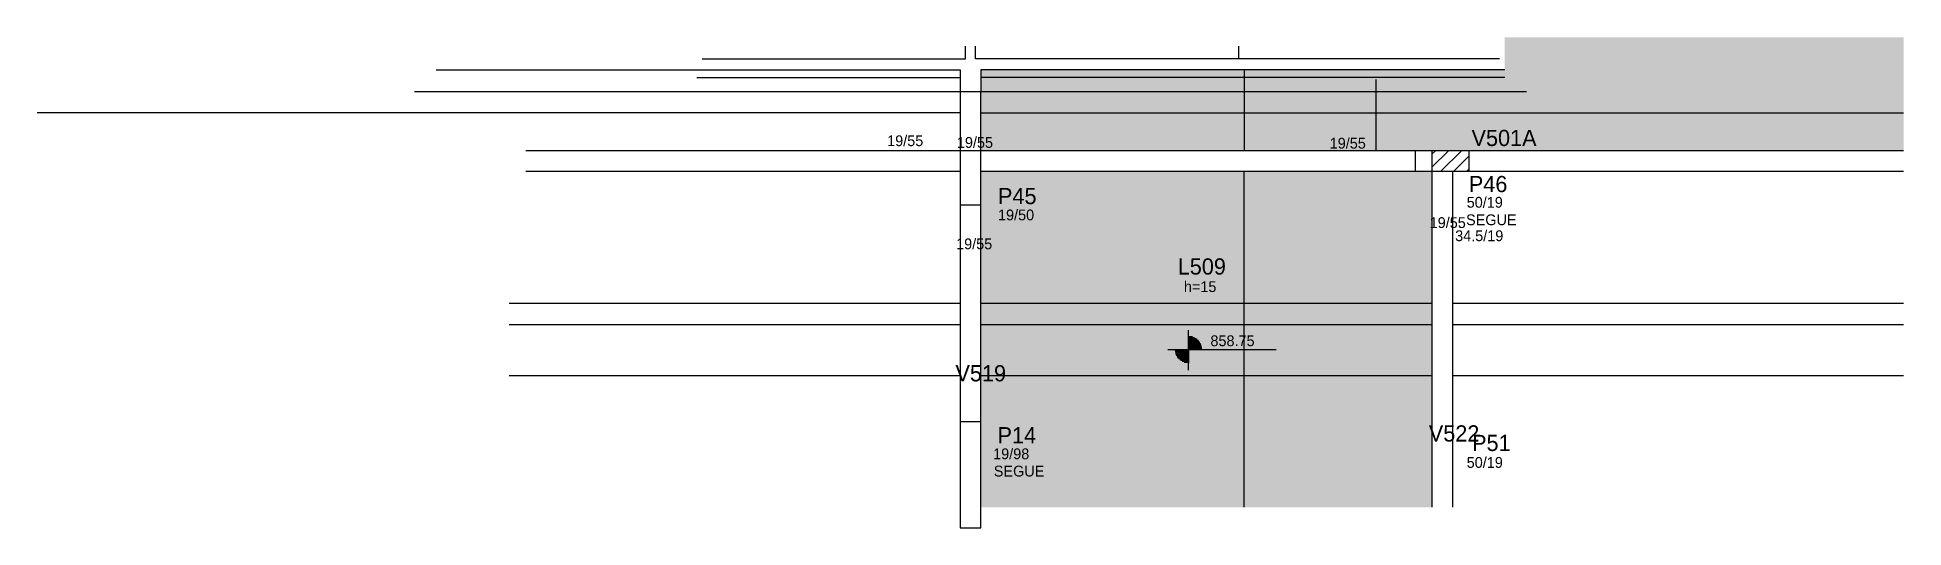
# Model space of a CAD drawing. Header units: metres. Extents: x 4489 to 6218, y 3168 to 3622.
import ezdxf

# ---------------------------------------------------------------- set-up
doc = ezdxf.new("R2010")
doc.units = ezdxf.units.M
for name, color, linetype in [('3', 7, 'Continuous'), ('4', 7, 'Continuous'), ('7', 7, 'Continuous'), ('Hachura', 7, 'Continuous'), ('Painéis', 7, 'Continuous'), ('REAPROVEITAMENTO', 7, 'Continuous'), ('SARR_2.2x7', 7, 'Continuous')]:
    doc.layers.add(name, color=color, linetype=linetype)

msp = doc.modelspace()

# ---------------------------------------------------------------- hatches: boundary and pattern name
at = {"layer": 'Hachura'}
h = msp.add_hatch(color=7, dxfattribs=at)
h.dxf.hatch_style = 1
h.paths.add_polyline_path([(5362.7, 3355.9), (5780.7, 3355.9), (5780.7, 3355.9), (5780.7, 3375.9), (5780.7, 3375.9), (5362.7, 3375.9), (5362.7, 3375.9), (5362.7, 3355.9)])
at = {"layer": 'REAPROVEITAMENTO'}
h = msp.add_hatch(color=7, dxfattribs=at)
h.dxf.hatch_style = 1
h.paths.add_polyline_path([(6217.7, 3621.9), (5848.2, 3621.9), (5848.2, 3621.9), (5848.2, 3591.9), (5848.2, 3591.9), (5362.7, 3591.9), (5362.7, 3591.9), (5362.7, 3516.9), (5362.7, 3516.9), (6217.7, 3516.9), (6217.7, 3516.9), (6217.7, 3621.9)])
h = msp.add_hatch(color=7, dxfattribs=at)
h.dxf.hatch_style = 1
h.paths.add_polyline_path([(5780.7, 3186.9), (5362.7, 3186.9), (5362.7, 3186.9), (5362.7, 3497.9), (5362.7, 3497.9), (5780.7, 3497.9), (5780.7, 3497.9), (5780.7, 3186.9)])

# ---------------------------------------------------------------- linework, layer by layer
at = {"layer": '3', "color": 7, "lineweight": 25}
for p, q in [((4838.2, 3571.9), (5868.2, 3571.9)), ((5780.7, 3501.7), (5795.9, 3516.9)), ((5780.7, 3513.7), (5783.9, 3516.9)), ((5789, 3497.9), (5808, 3516.9)), ((5801, 3497.9), (5815.2, 3512.2)), ((5780.7, 3497.9), (5780.7, 3186.9)), ((5799.7, 3497.9), (5799.7, 3186.9)), ((5813, 3497.9), (5815.2, 3500.2)), ((5555.1, 3313.8), (5555.1, 3350.7)), ((5555.1, 3345.4), (5555.1, 3320.4)), ((5555.1, 3344.8), (5558.9, 3344.8)), ((5555.1, 3344), (5560.8, 3344)), ((5555.1, 3343.2), (5562.2, 3343.2)), ((5555.1, 3342.5), (5563.2, 3342.5)), ((5555.1, 3341.7), (5564, 3341.7)), ((5555.1, 3340.9), (5564.7, 3340.9)), ((5555.1, 3340.1), (5565.3, 3340.1)), ((5555.1, 3339.3), (5565.8, 3339.3)), ((5555.1, 3338.5), (5566.3, 3338.5)), ((5555.1, 3337.7), (5566.6, 3337.7)), ((5536, 3332.9), (5636.4, 3332.9)), ((5542.6, 3332.9), (5567.6, 3332.9)), ((5555.1, 3332.1), (5542.6, 3332.1)), ((5555.1, 3331.4), (5542.7, 3331.4)), ((5555.1, 3330.6), (5542.8, 3330.6)), ((5555.1, 3329.8), (5543, 3329.8)), ((5555.1, 3329), (5543.2, 3329)), ((5555.1, 3328.2), (5543.5, 3328.2)), ((5555.1, 3327.4), (5543.9, 3327.4)), ((5555.1, 3326.6), (5544.3, 3326.6)), ((5555.1, 3325.8), (5544.8, 3325.8)), ((5555.1, 3325), (5545.4, 3325)), ((5555.1, 3324.2), (5546.1, 3324.2)), ((5555.1, 3323.4), (5547, 3323.4)), ((5555.1, 3322.6), (5548, 3322.6)), ((5555.1, 3321.8), (5549.3, 3321.8)), ((5555.1, 3321), (5551.2, 3321)), ((5555.1, 3336.9), (5566.9, 3336.9)), ((5555.1, 3336.1), (5567.2, 3336.1)), ((5555.1, 3335.3), (5567.3, 3335.3)), ((5555.1, 3334.5), (5567.5, 3334.5)), ((5555.1, 3333.7), (5567.6, 3333.7))]:
    msp.add_line(p, q, dxfattribs=at)
for points in [[(5343.7, 3571.9), (5343.7, 3516.9)], [(5362.7, 3516.9), (5362.7, 3571.9)], [(5343.7, 3516.9), (4941.2, 3516.9)], [(5765.2, 3516.9), (5362.7, 3516.9)], [(6217.7, 3516.9), (5815.2, 3516.9)], [(4941.2, 3497.9), (5343.7, 3497.9)], [(5362.7, 3497.9), (5765.2, 3497.9)], [(5815.2, 3497.9), (6217.7, 3497.9)], [(5343.7, 3466.9), (5343.7, 3265.9)], [(5362.7, 3265.9), (5362.7, 3466.9)]]:
    msp.add_lwpolyline(points, dxfattribs=at)
at = {"layer": '7', "color": 7, "lineweight": 25}
for points in [[(5343.7, 3466.9), (5362.7, 3466.9), (5362.7, 3516.9), (5343.7, 3516.9), (5343.7, 3466.9)], [(5765.2, 3497.9), (5815.2, 3497.9), (5815.2, 3516.9), (5765.2, 3516.9), (5765.2, 3497.9)], [(5780.7, 3497.9), (5815.2, 3497.9), (5815.2, 3516.9), (5780.7, 3516.9), (5780.7, 3497.9)], [(5343.7, 3167.9), (5362.7, 3167.9), (5362.7, 3265.9), (5343.7, 3265.9), (5343.7, 3167.9)]]:
    msp.add_lwpolyline(points, dxfattribs=at)
at = {"layer": 'Painéis', "color": 7, "lineweight": 25}
for p, q in [((5348.7, 3601.9), (5348.7, 3613.9)), ((5357.7, 3601.9), (5357.7, 3613.9)), ((5601.7, 3601.9), (5601.7, 3613.9)), ((5601.7, 3601.9), (5601.7, 3613.9)), ((5104.7, 3601.9), (5348.7, 3601.9)), ((5601.7, 3601.9), (5357.7, 3601.9)), ((5843.2, 3601.9), (5601.7, 3601.9)), ((4858.2, 3591.9), (5343.7, 3591.9)), ((5343.7, 3591.9), (5343.7, 3571.9)), ((5848.2, 3591.9), (5362.7, 3591.9)), ((5362.7, 3591.9), (5362.7, 3571.9)), ((5606.7, 3591.9), (5606.7, 3516.9)), ((5728.7, 3582.9), (5728.7, 3516.9)), ((5343.7, 3551.9), (4488.7, 3551.9)), ((5362.7, 3551.9), (6217.7, 3551.9)), ((5606.7, 3186.9), (5606.7, 3497.9)), ((4925.7, 3375.9), (5343.7, 3375.9)), ((5362.7, 3375.9), (5780.7, 3375.9)), ((5799.7, 3375.9), (6217.7, 3375.9)), ((4925.7, 3355.9), (5343.7, 3355.9)), ((5362.7, 3355.9), (5780.7, 3355.9)), ((5799.7, 3355.9), (6217.7, 3355.9)), ((4925.7, 3308.9), (5343.7, 3308.9)), ((5362.7, 3308.9), (5780.7, 3308.9)), ((5799.7, 3308.9), (6217.7, 3308.9))]:
    msp.add_line(p, q, dxfattribs=at)
at = {"layer": 'SARR_2.2x7', "color": 7, "lineweight": 25}
for p, q in [((5099.7, 3584.9), (5343.7, 3584.9)), ((5606.7, 3584.9), (5362.7, 3584.9)), ((5848.2, 3584.9), (5606.7, 3584.9))]:
    msp.add_line(p, q, dxfattribs=at)

# ---------------------------------------------------------------- texts
at = {"layer": '3', "color": 7, "lineweight": 25}
for s, p in [('19/55', (5276, 3521.2)), ('19/55', (5340.6, 3519.6)), ('19/55', (5686, 3518.9)), ('19/50', (5378.7, 3452.5)), ('SEGUE', (5812.3, 3448)), ('50/19', (5812.9, 3464.2)), ('19/55', (5778.6, 3445.4)), ('34.5/19', (5802.2, 3433.2)), ('19/55', (5339.9, 3425.7)), ('h=15', (5550.9, 3386.1)), ('858.75', (5575.5, 3336)), ('19/98', (5374.2, 3231.3)), ('50/19', (5812.9, 3223.3)), ('SEGUE', (5374.8, 3215.3))]:
    msp.add_text(s, height=10, dxfattribs=at).set_placement(p)
at = {"layer": '4', "color": 7, "lineweight": 25}
for s, p in [('V501A', (5817.4, 3521.3)), ('P46', (5814.9, 3478.6)), ('P45', (5378.7, 3467.5)), ('L509', (5545.2, 3402.3)), ('V519', (5339.3, 3303.4)), ('P14', (5378.3, 3246)), ('V522', (5777.8, 3247.7)), ('P51', (5817.9, 3238.9))]:
    msp.add_text(s, height=15, dxfattribs=at).set_placement(p)

doc.saveas('drawing.dxf')
